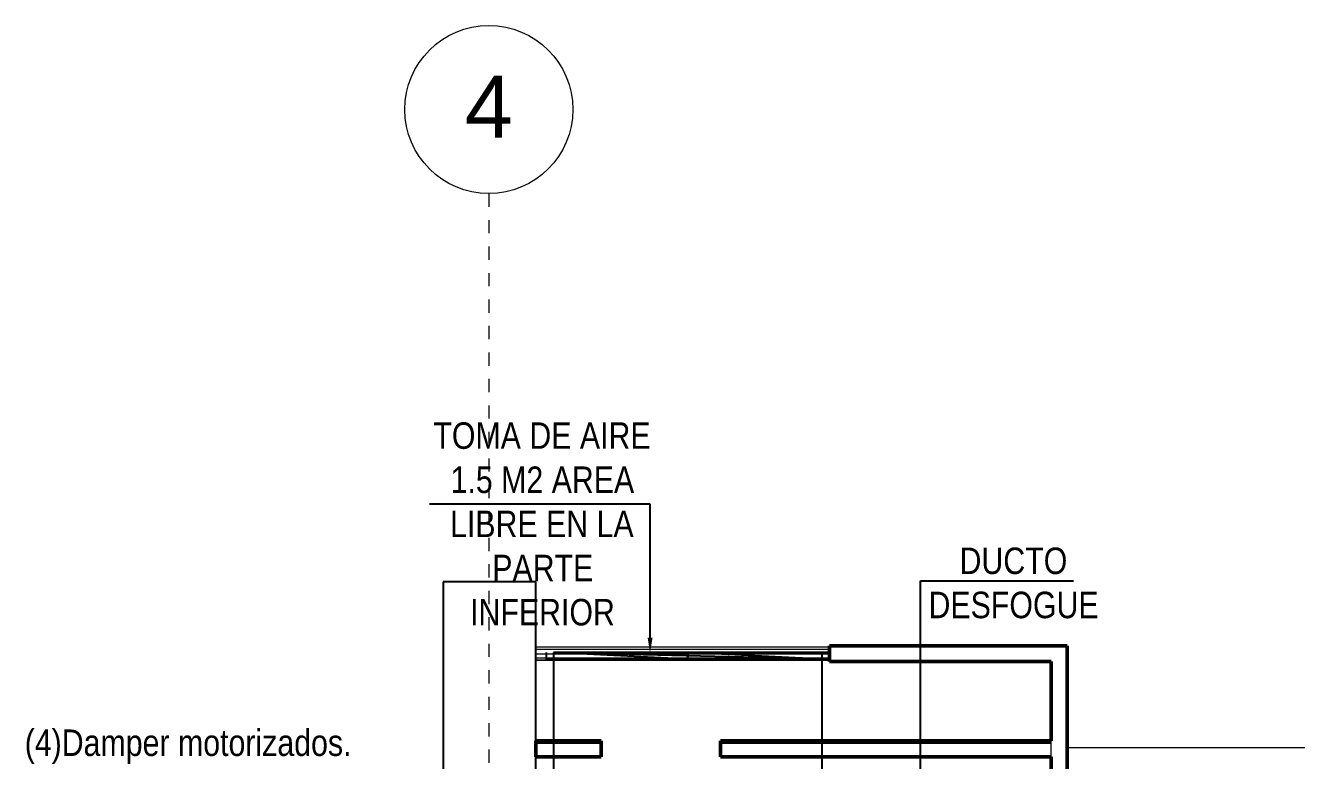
# Model space of a CAD drawing. Header units: inches. Extents: x -3 to 209, y -384 to 20.
# Drawn here: x 158.94 to 168.54, y 14.71 to 20.26 of the extents above; entities that cross this region are included whole.
import ezdxf
from ezdxf import colors
from ezdxf.entities.mleader import LeaderData, LeaderLine
from ezdxf.math import Vec2, Vec3

# ---------------------------------------------------------------- set-up
doc = ezdxf.new("R2010")
doc.units = ezdxf.units.IN
doc.header["$MEASUREMENT"] = 0
doc.linetypes.add('Grid Line 1_2_', pattern=[0.022225, 0.0127, -0.003175, 0.003175, -0.003175])
doc.linetypes.add('HIDDEN2', pattern=[0.1875, 0.125, -0.0625])
for name, color, linetype, lineweight in [('A-GLAZ', 253, 'Continuous', 13), ('A-WALL-PATT', 253, 'Continuous', 50), ('HVAC -Textos Rejillas', 2, 'Continuous', 9), ('S-COLS', 6, 'Continuous', 13), ('S-GRID', 253, 'Continuous', 9), ('S-GRID-IDEN', 253, 'Continuous', 9)]:
    doc.layers.add(name, color=color, linetype=linetype, lineweight=lineweight)
for name, color, linetype in [('A-WALL', 253, 'Continuous'), ('Hvac Textos', 7, 'Continuous'), ('HVAC-Extraccion', 114, 'Continuous'), ('HVAC-Rejillas', 2, 'HIDDEN2')]:
    doc.layers.add(name, color=color, linetype=linetype)
doc.styles.add('Arial', font='arial.ttf', dxfattribs={"height": 0.225})
doc.styles.add('Arial Narrow', font='ARIALN.TTF', dxfattribs={"height": 0.00295})
doc.styles.get("Standard").update_dxf_attribs({"font": 'arial.ttf'})

# ---------------------------------------------------------------- blocks, each defined once
blk = doc.blocks.new('rr')
at = {"linetype": 'ByBlock', "lineweight": -2}
for p, q in [((-0.0127, -0.0127), (0.0127, 0.0127)), ((-0.0127, -0.0127), (-0.0127, 0.0127)), ((-0.0127, 0.0127), (0.0127, 0.0127)), ((0.0127, 0.0127), (0.0127, -0.0127)), ((0.0127, -0.0127), (-0.0127, -0.0127))]:
    blk.add_line(p, q, dxfattribs=at)
blk = doc.blocks.new('Grid - Grid Head - Circle-50561-PLANTA COMUNICACIONES PISO 3 - Dependiente 1')
at = {"layer": 'S-GRID-IDEN', "linetype": 'ByBlock', "lineweight": -2}
blk.add_circle((0, 0), 0.00635, dxfattribs=at)

msp = doc.modelspace()

# ---------------------------------------------------------------- linework, layer by layer
at = {"layer": 'A-GLAZ', "lineweight": 18}
for p, q in [((165.0139, 15.5666), (162.7949, 15.5666)), ((165.0139, 15.5647), (162.7949, 15.5647)), ((162.7949, 15.5506), (165.0139, 15.5506)), ((162.7949, 15.5166), (165.0139, 15.5166)), ((165.0139, 15.4825), (162.7949, 15.4825)), ((162.7949, 15.4685), (165.0139, 15.4685)), ((165.0139, 15.4666), (162.7949, 15.4666))]:
    msp.add_line(p, q, dxfattribs=at)
at = {"layer": 'A-WALL', "lineweight": 50}
for p, q in [((166.6897, 15.5766), (165.0139, 15.5766)), ((165.0139, 15.5766), (165.0139, 15.4566)), ((166.8097, 15.5766), (166.6897, 15.5766)), ((166.8097, 14.5076), (166.8097, 15.5766)), ((165.0139, 15.4566), (166.6897, 15.4566)), ((166.6897, 15.4566), (166.6897, 14.8576)), ((163.2895, 14.8576), (162.7939, 14.8576)), ((162.7939, 14.8576), (162.7939, 14.7376)), ((163.2895, 14.7376), (163.2895, 14.8576)), ((166.6897, 14.8576), (164.1895, 14.8576)), ((164.1895, 14.8576), (164.1895, 14.7376)), ((162.7939, 14.7376), (163.2895, 14.7376)), ((164.1895, 14.7376), (166.6897, 14.7376)), ((166.6897, 14.7376), (166.6897, 14.5076))]:
    msp.add_line(p, q, dxfattribs=at)
at = {"layer": 'A-WALL', "lineweight": 18}
for p, q in [((163.2895, 14.8376), (162.7939, 14.8376)), ((166.6897, 14.8376), (164.1895, 14.8376)), ((166.6897, 14.8376), (166.6897, 14.8576)), ((166.6897, 14.7376), (166.6897, 14.8376)), ((166.8097, 14.8076), (170.4043, 14.8076))]:
    msp.add_line(p, q, dxfattribs=at)
at = {"layer": 'A-WALL-PATT', "linetype": 'Continuous', "lineweight": 9}
for p, q in [((164.8411, 14.8576), (164.8295, 14.8376)), ((165.2602, 14.8519), (165.257, 14.8576)), ((166.4405, 14.8376), (166.429, 14.8576)), ((166.4793, 14.8531), (166.4703, 14.8376))]:
    msp.add_line(p, q, dxfattribs=at)
at = {"layer": 'HVAC-Extraccion'}
msp.add_lwpolyline([(164.9594, 15.4755), (162.9275, 15.4755), (162.9275, 14.4302), (164.9594, 14.4302)], close=True, dxfattribs=at)
at = {"layer": 'S-COLS', "lineweight": 25}
for p, q in [((162.7949, 16.0583), (162.0949, 16.0583)), ((162.0949, 16.0583), (162.0949, 13.0583)), ((162.7949, 13.0583), (162.7949, 16.0583))]:
    msp.add_line(p, q, dxfattribs=at)
at = {"layer": 'S-GRID', "linetype": 'Grid Line 1_2_'}
msp.add_line((162.4399, 18.9919), (162.4399, -28.0077), dxfattribs=at)

# ---------------------------------------------------------------- block references
at = {"layer": 'HVAC-Rejillas', "yscale": 2, "zscale": 12}
for p, xscale in [((163.9429, 15.5009), -84.252), ((163.4355, 15.5009), -40), ((164.4514, 15.5009), -40)]:
    msp.add_blockref('rr', p, dxfattribs=dict(at, xscale=xscale))
at = {"layer": 'S-GRID-IDEN', "xscale": 99.99999999999993, "yscale": 99.99999999999993, "zscale": 99.99999999999993, "rotation": 180}
msp.add_blockref('Grid - Grid Head - Circle-50561-PLANTA COMUNICACIONES PISO 3 - Dependiente 1', (162.4399, 19.6269), dxfattribs=at)

# ---------------------------------------------------------------- texts
at = {"layer": 'HVAC -Textos Rejillas', "char_height": 0.2, "width": 1.634804, "attachment_point": 1, "style": 'Arial Narrow'}
for s, insert in [('\\pi0.0053282;TOMA DE AIRE \\P\\pi0.13541;1.5 M2 AREA \\P\\pi0.13139;LIBRE EN LA \\P\\pi0.45049;PARTE \\P\\pi0.28261;INFERIOR', (162.0151, 17.264)), ('\\pi0.42375;DUCTO \\P\\pi0.1893;DESFOGUE ', (165.5734, 16.3182))]:
    msp.add_mtext(s, dxfattribs=dict(at, insert=insert))
at = {"layer": 'Hvac Textos', "insert": (158.9321, 14.9441), "char_height": 0.2, "width": 2.963801, "attachment_point": 1, "style": 'Arial Narrow'}
msp.add_mtext('(4)Damper motorizados. 40"x20"', dxfattribs=at)

# ---------------------------------------------------------------- leaders
at = {"layer": 'HVAC -Textos Rejillas'}
ml = msp.add_multileader_mtext('Standard', dxfattribs=at)
ml.set_content('', color=256)
ml.set_leader_properties()
ml.build(insert=Vec2(0, 0))
ml.multileader.update_dxf_attribs({"dogleg_length": 0.36, "arrow_head_size": 0.1128})
ctx = ml.context
ctx.base_point, ctx.char_height, ctx.arrow_head_size, ctx.landing_gap_size, ctx.plane_origin, ctx.plane_x_axis, ctx.plane_y_axis = Vec3(161.99, 16.6458), 0.1128, 0.1128, 0.0564, Vec3(157.7245, 17.1356), Vec3(-1, 0), Vec3(0, -1)
notes = []
notes.append((ctx, [(1, (1, 1, 0), (163.6582, 16.6458), (-1, 0), 1.6682, [(0, [(163.6582, 15.5245)], 0, [])])]))
ctx.mtext.insert, ctx.mtext.text_direction, ctx.mtext.rotation, ctx.mtext.flow_direction = Vec3(161.9336, 16.5894), Vec3(-1, 0), 3.141593, 5
ml = msp.add_multileader_mtext('Standard', dxfattribs=at)
ml.set_content('', color=256)
ml.set_leader_properties()
ml.build(insert=Vec2(0, 0))
ml.multileader.update_dxf_attribs({"dogleg_length": 0.36, "arrow_head_size": 0.1128})
ctx = ml.context
ctx.base_point, ctx.char_height, ctx.arrow_head_size, ctx.landing_gap_size, ctx.plane_origin, ctx.plane_x_axis, ctx.plane_y_axis = Vec3(166.97, 16.0669), 0.1128, 0.1128, 0.0564, Vec3(171.609, 15.2493), Vec3(-1, 0), Vec3(0, -1)
ctx.text_align_type = 2
notes.append((ctx, [(1, (1, 1, 0), (165.7025, 16.0669), (1, 0), 1.1547, [(0, [(165.7025, 14.3192)], 0, [])])]))
ctx.mtext.insert, ctx.mtext.text_direction, ctx.mtext.rotation, ctx.mtext.alignment, ctx.mtext.flow_direction = Vec3(166.9136, 16.0105), Vec3(-1, 0), 3.141593, 3, 5
for ctx, leaders in notes:
    for number, flags, end, landing, length, lines in leaders:
        leader = LeaderData()
        leader.index, (leader.has_last_leader_line, leader.has_dogleg_vector, leader.attachment_direction) = number, flags
        leader.last_leader_point, leader.dogleg_vector, leader.dogleg_length = Vec3(end), Vec3(landing), length
        for number, points, colour, breaks in lines:
            line = LeaderLine()
            line.index, line.vertices, line.color, line.breaks = number, Vec3.list(points), colors.encode_raw_color(colour), breaks
            leader.lines.append(line)
        ctx.leaders.append(leader)

# ---------------------------------------------------------------- next in the draw order: texts
at = {"layer": 'S-GRID-IDEN', "insert": (162.44, 19.8817), "char_height": 0.4684, "width": 0.43434, "attachment_point": 2, "line_spacing_factor": 0.938532, "style": 'Arial', "bg_fill": 3, "box_fill_scale": 1.25, "bg_fill_color": 0, "bg_fill_transparency": 0}
msp.add_mtext('4', dxfattribs=at)

doc.saveas('drawing.dxf')
